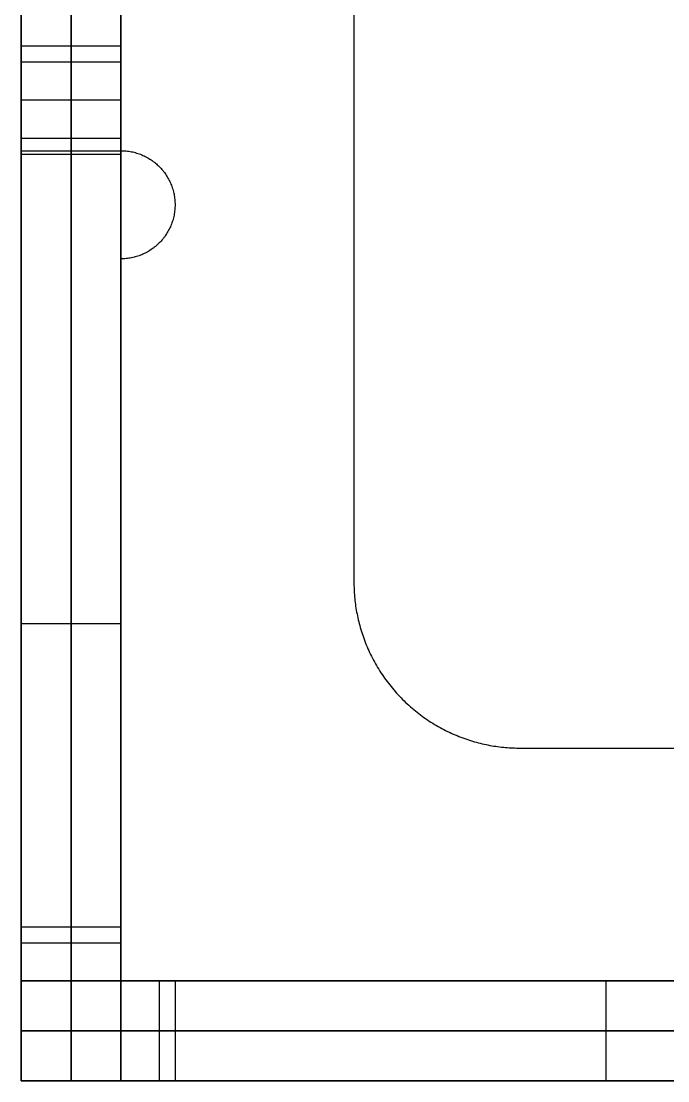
# Model space of a CAD drawing. Header units: millimetres. Extents: x -3003 to 2440, y -88 to 1748.
# Drawn here: x -3002.5 to -2963.7, y 630.9 to 694.6 of the extents above; entities that cross this region are included whole.
import ezdxf

# ---------------------------------------------------------------- set-up
doc = ezdxf.new("R2010")
doc.units = ezdxf.units.MM
doc.header["$MEASUREMENT"] = 0
doc.layers.add('ASSEMBLY', color=7, linetype='Continuous', true_color=0x000000)

msp = doc.modelspace()

# ---------------------------------------------------------------- linework, layer by layer
at = {"layer": 'ASSEMBLY'}
for p, q in [((-3002.55, 1014.865, 321), (-3002.55, 636.865, 321)), ((-2996.55, 1014.865, 321), (-2996.55, 636.865, 321)), ((-2552.55, 636.865, 321), (-3002.55, 636.865, 321)), ((-2552.55, 630.865, 321), (-3002.55, 630.865, 321))]:
    msp.add_line(p, q, dxfattribs=at)
for points in [[(-3002.55, 1020.865, 636), (-3002.55, 825.865, 636), (-3002.55, 630.865, 636)], [(-2999.55, 1020.865, 636), (-2999.55, 825.865, 636), (-2999.55, 630.865, 636)], [(-2996.55, 1020.865, 636), (-2996.55, 825.865, 636), (-2996.55, 630.865, 636)], [(-3002.55, 742.093, 6), (-3002.55, 714.951, 6), (-3002.55, 686.779, 6)], [(-3002.55, 742.093, 12), (-3002.55, 714.951, 12), (-3002.55, 686.779, 12)], [(-3002.55, 742.093, 9), (-3002.55, 714.951, 9), (-3002.55, 686.779, 9)], [(-3002.55, 693.079, 12), (-3002.55, 713.722, 12), (-3002.55, 735.793, 12)], [(-2999.55, 693.079, 12), (-2999.55, 713.722, 12), (-2999.55, 735.793, 12)], [(-2996.55, 693.079, 12), (-2996.55, 713.722, 12), (-2996.55, 735.793, 12)], [(-2982.55, 730.865), (-2982.55, 695.865), (-2982.55, 660.865)], [(-2982.55, 730.865, 6), (-2982.55, 695.865, 6), (-2982.55, 660.865, 6)], [(-2982.55, 730.865, 3), (-2982.55, 695.865, 3), (-2982.55, 660.865, 3)], [(-3002.55, 693.079, 12), (-2999.55, 693.079, 12), (-2996.55, 693.079, 12)], [(-3002.55, 692.127, 14.298), (-2999.55, 692.127, 14.298), (-2996.55, 692.127, 14.298)], [(-3002.55, 689.829, 15.25), (-2999.55, 689.829, 15.25), (-2996.55, 689.829, 15.25)], [(-3002.55, 687.531, 14.298), (-2999.55, 687.531, 14.298), (-2996.55, 687.531, 14.298)], [(-3002.55, 686.779, 6), (-3002.55, 686.779, 9), (-3002.55, 686.779, 12)], [(-3002.55, 686.779, 6), (-2999.55, 686.779, 6), (-2996.55, 686.779, 6)], [(-3002.55, 686.779, 12), (-2999.55, 686.779, 12), (-2996.55, 686.779, 12)], [(-3002.55, 686.779, 9), (-2999.55, 686.779, 9), (-2996.55, 686.779, 9)], [(-2999.55, 686.779, 6), (-2999.55, 686.779, 9), (-2999.55, 686.779, 12)], [(-2996.55, 686.779, 6), (-2996.55, 686.779, 9), (-2996.55, 686.779, 12)], [(-3002.55, 630.865, 6), (-3002.55, 658.008, 6), (-3002.55, 686.579, 6)], [(-3002.55, 686.579, 6), (-2999.55, 686.579, 6), (-2996.55, 686.579, 6)], [(-3002.55, 686.579, 6), (-3002.55, 686.579, 9), (-3002.55, 686.579, 12)], [(-3002.55, 686.579, 12), (-2999.55, 686.579, 12), (-2996.55, 686.579, 12)], [(-3002.55, 686.579, 9), (-2999.55, 686.579, 9), (-2996.55, 686.579, 9)], [(-2999.55, 630.865, 6), (-2999.55, 658.008, 6), (-2999.55, 686.579, 6)], [(-2999.55, 686.579, 6), (-2999.55, 686.579, 9), (-2999.55, 686.579, 12)], [(-2996.55, 630.865, 6), (-2996.55, 658.008, 6), (-2996.55, 686.579, 6)], [(-2996.55, 686.579, 6), (-2996.55, 686.579, 9), (-2996.55, 686.579, 12)], [(-2994.252, 685.827, 6), (-2994.252, 685.827, 9), (-2994.252, 685.827, 12)], [(-2993.3, 683.529, 6), (-2993.3, 683.529, 9), (-2993.3, 683.529, 12)], [(-2994.252, 681.231, 6), (-2994.252, 681.231, 9), (-2994.252, 681.231, 12)], [(-2996.55, 680.279, 6), (-2996.55, 680.279, 9), (-2996.55, 680.279, 12)], [(-2996.55, 680.279, 6), (-2996.55, 659.286, 6), (-2996.55, 636.865, 6)], [(-2996.55, 680.279, 12), (-2996.55, 659.286, 12), (-2996.55, 636.865, 12)], [(-2996.55, 680.279, 9), (-2996.55, 659.286, 9), (-2996.55, 636.865, 9)], [(-2982.55, 660.865), (-2982.55, 660.865, 3), (-2982.55, 660.865, 6)], [(-2996.55, 658.929, 6), (-2996.55, 658.929, 9), (-2996.55, 658.929, 12)], [(-3002.55, 658.365, 6), (-2999.55, 658.365, 6), (-2996.55, 658.365, 6)], [(-2979.621, 653.794), (-2979.621, 653.794, 3), (-2979.621, 653.794, 6)], [(-2972.55, 650.865), (-2972.55, 650.865, 3), (-2972.55, 650.865, 6)], [(-2972.55, 650.865), (-2927.55, 650.865), (-2882.55, 650.865)], [(-2972.55, 650.865, 6), (-2927.55, 650.865, 6), (-2882.55, 650.865, 6)], [(-2972.55, 650.865, 3), (-2927.55, 650.865, 3), (-2882.55, 650.865, 3)], [(-3002.55, 640.115, 575.477), (-2999.55, 640.115, 575.477), (-2996.55, 640.115, 575.477)], [(-3002.55, 640.115, 524.705), (-2999.55, 640.115, 524.705), (-2996.55, 640.115, 524.705)], [(-3002.55, 640.115, 460.932), (-2999.55, 640.115, 460.932), (-2996.55, 640.115, 460.932)], [(-3002.55, 640.115, 410.159), (-2999.55, 640.115, 410.159), (-2996.55, 640.115, 410.159)], [(-3002.55, 640.115, 346.386), (-2999.55, 640.115, 346.386), (-2996.55, 640.115, 346.386)], [(-3002.55, 640.115, 295.614), (-2999.55, 640.115, 295.614), (-2996.55, 640.115, 295.614)], [(-3002.55, 640.115, 231.841), (-2999.55, 640.115, 231.841), (-2996.55, 640.115, 231.841)], [(-3002.55, 640.115, 181.068), (-2999.55, 640.115, 181.068), (-2996.55, 640.115, 181.068)], [(-3002.55, 640.115, 117.295), (-2999.55, 640.115, 117.295), (-2996.55, 640.115, 117.295)], [(-3002.55, 640.115, 66.523), (-2999.55, 640.115, 66.523), (-2996.55, 640.115, 66.523)], [(-3002.55, 639.163, 348.684), (-2999.55, 639.163, 348.684), (-2996.55, 639.163, 348.684)], [(-3002.55, 639.163, 344.088), (-2999.55, 639.163, 344.088), (-2996.55, 639.163, 344.088)], [(-3002.55, 639.163, 68.821), (-2999.55, 639.163, 68.821), (-2996.55, 639.163, 68.821)], [(-3002.55, 639.163, 64.225), (-2999.55, 639.163, 64.225), (-2996.55, 639.163, 64.225)], [(-2996.55, 636.865, 578.527), (-2999.55, 636.865, 578.527), (-3002.55, 636.865, 578.527)], [(-3002.55, 636.865, 578.527), (-3002.55, 633.865, 578.527), (-3002.55, 630.865, 578.527)], [(-3002.55, 636.865, 578.527), (-3002.55, 636.865, 550.091), (-3002.55, 636.865, 521.655)], [(-3002.55, 636.865, 521.655), (-3002.55, 633.865, 521.655), (-3002.55, 630.865, 521.655)], [(-3002.55, 636.865, 521.655), (-2999.55, 636.865, 521.655), (-2996.55, 636.865, 521.655)], [(-2996.55, 636.865, 463.982), (-2999.55, 636.865, 463.982), (-3002.55, 636.865, 463.982)], [(-3002.55, 636.865, 463.982), (-3002.55, 633.865, 463.982), (-3002.55, 630.865, 463.982)], [(-3002.55, 636.865, 463.982), (-3002.55, 636.865, 435.545), (-3002.55, 636.865, 407.109)], [(-3002.55, 636.865, 407.109), (-3002.55, 633.865, 407.109), (-3002.55, 630.865, 407.109)], [(-3002.55, 636.865, 407.109), (-2999.55, 636.865, 407.109), (-2996.55, 636.865, 407.109)], [(-2996.55, 636.865, 349.436), (-2999.55, 636.865, 349.436), (-3002.55, 636.865, 349.436)], [(-3002.55, 636.865, 349.436), (-3002.55, 633.865, 349.436), (-3002.55, 630.865, 349.436)], [(-3002.55, 636.865, 349.436), (-3002.55, 636.865, 321), (-3002.55, 636.865, 292.564)], [(-3002.55, 636.865, 292.564), (-3002.55, 633.865, 292.564), (-3002.55, 630.865, 292.564)], [(-3002.55, 636.865, 292.564), (-2999.55, 636.865, 292.564), (-2996.55, 636.865, 292.564)], [(-2996.55, 636.865, 234.891), (-2999.55, 636.865, 234.891), (-3002.55, 636.865, 234.891)], [(-3002.55, 636.865, 234.891), (-3002.55, 633.865, 234.891), (-3002.55, 630.865, 234.891)], [(-3002.55, 636.865, 234.891), (-3002.55, 636.865, 206.455), (-3002.55, 636.865, 178.018)], [(-3002.55, 636.865, 178.018), (-3002.55, 633.865, 178.018), (-3002.55, 630.865, 178.018)], [(-3002.55, 636.865, 178.018), (-2999.55, 636.865, 178.018), (-2996.55, 636.865, 178.018)], [(-2996.55, 636.865, 120.345), (-2999.55, 636.865, 120.345), (-3002.55, 636.865, 120.345)], [(-3002.55, 636.865, 120.345), (-3002.55, 633.865, 120.345), (-3002.55, 630.865, 120.345)], [(-3002.55, 636.865, 120.345), (-3002.55, 636.865, 91.909), (-3002.55, 636.865, 63.473)], [(-3002.55, 636.865, 63.473), (-3002.55, 633.865, 63.473), (-3002.55, 630.865, 63.473)], [(-3002.55, 636.865, 63.473), (-2999.55, 636.865, 63.473), (-2996.55, 636.865, 63.473)], [(-3002.55, 636.865, 550.091), (-3002.55, 633.865, 550.091), (-3002.55, 630.865, 550.091)], [(-3002.55, 636.865, 435.545), (-3002.55, 633.865, 435.545), (-3002.55, 630.865, 435.545)], [(-3002.55, 636.865, 321), (-3002.55, 633.865, 321), (-3002.55, 630.865, 321)], [(-3002.55, 636.865, 206.455), (-3002.55, 633.865, 206.455), (-3002.55, 630.865, 206.455)], [(-3002.55, 636.865, 91.909), (-3002.55, 633.865, 91.909), (-3002.55, 630.865, 91.909)], [(-3002.55, 630.865, 578.727), (-3002.55, 633.865, 578.727), (-3002.55, 636.865, 578.727)], [(-3002.55, 636.865, 578.727), (-2999.55, 636.865, 578.727), (-2996.55, 636.865, 578.727)], [(-3002.55, 636.865, 572.227), (-2999.55, 636.865, 572.227), (-2996.55, 636.865, 572.227)], [(-3002.55, 636.865, 572.227), (-3002.55, 636.865, 550.091), (-3002.55, 636.865, 527.955)], [(-3002.55, 636.865, 527.955), (-2999.55, 636.865, 527.955), (-2996.55, 636.865, 527.955)], [(-3002.55, 636.865, 521.455), (-2999.55, 636.865, 521.455), (-2996.55, 636.865, 521.455)], [(-3002.55, 636.865, 521.455), (-3002.55, 633.865, 521.455), (-3002.55, 630.865, 521.455)], [(-3002.55, 630.865, 464.182), (-3002.55, 633.865, 464.182), (-3002.55, 636.865, 464.182)], [(-3002.55, 636.865, 464.182), (-2999.55, 636.865, 464.182), (-2996.55, 636.865, 464.182)], [(-3002.55, 636.865, 457.682), (-2999.55, 636.865, 457.682), (-2996.55, 636.865, 457.682)], [(-3002.55, 636.865, 457.682), (-3002.55, 636.865, 435.545), (-3002.55, 636.865, 413.409)], [(-3002.55, 636.865, 413.409), (-2999.55, 636.865, 413.409), (-2996.55, 636.865, 413.409)], [(-3002.55, 636.865, 406.909), (-2999.55, 636.865, 406.909), (-2996.55, 636.865, 406.909)], [(-3002.55, 636.865, 406.909), (-3002.55, 633.865, 406.909), (-3002.55, 630.865, 406.909)], [(-3002.55, 630.865, 349.636), (-3002.55, 633.865, 349.636), (-3002.55, 636.865, 349.636)], [(-3002.55, 636.865, 349.636), (-2999.55, 636.865, 349.636), (-2996.55, 636.865, 349.636)], [(-3002.55, 636.865, 343.136), (-2999.55, 636.865, 343.136), (-2996.55, 636.865, 343.136)], [(-3002.55, 636.865, 343.136), (-3002.55, 636.865, 321), (-3002.55, 636.865, 298.864)], [(-3002.55, 636.865, 298.864), (-2999.55, 636.865, 298.864), (-2996.55, 636.865, 298.864)], [(-3002.55, 636.865, 292.364), (-2999.55, 636.865, 292.364), (-2996.55, 636.865, 292.364)], [(-3002.55, 636.865, 292.364), (-3002.55, 633.865, 292.364), (-3002.55, 630.865, 292.364)], [(-3002.55, 630.865, 235.091), (-3002.55, 633.865, 235.091), (-3002.55, 636.865, 235.091)], [(-3002.55, 636.865, 235.091), (-2999.55, 636.865, 235.091), (-2996.55, 636.865, 235.091)], [(-3002.55, 636.865, 228.591), (-2999.55, 636.865, 228.591), (-2996.55, 636.865, 228.591)], [(-3002.55, 636.865, 228.591), (-3002.55, 636.865, 206.455), (-3002.55, 636.865, 184.318)], [(-3002.55, 636.865, 184.318), (-2999.55, 636.865, 184.318), (-2996.55, 636.865, 184.318)], [(-3002.55, 636.865, 177.818), (-2999.55, 636.865, 177.818), (-2996.55, 636.865, 177.818)], [(-3002.55, 636.865, 177.818), (-3002.55, 633.865, 177.818), (-3002.55, 630.865, 177.818)], [(-3002.55, 630.865, 120.545), (-3002.55, 633.865, 120.545), (-3002.55, 636.865, 120.545)], [(-3002.55, 636.865, 120.545), (-2999.55, 636.865, 120.545), (-2996.55, 636.865, 120.545)], [(-3002.55, 636.865, 114.045), (-2999.55, 636.865, 114.045), (-2996.55, 636.865, 114.045)], [(-3002.55, 636.865, 114.045), (-3002.55, 636.865, 91.909), (-3002.55, 636.865, 69.773)], [(-3002.55, 636.865, 69.773), (-2999.55, 636.865, 69.773), (-2996.55, 636.865, 69.773)], [(-3002.55, 636.865, 63.273), (-2999.55, 636.865, 63.273), (-2996.55, 636.865, 63.273)], [(-3002.55, 636.865, 63.273), (-3002.55, 633.865, 63.273), (-3002.55, 630.865, 63.273)], [(-3002.55, 636.865, 550.091), (-2999.55, 636.865, 550.091), (-2996.55, 636.865, 550.091)], [(-3002.55, 636.865, 435.545), (-2999.55, 636.865, 435.545), (-2996.55, 636.865, 435.545)], [(-3002.55, 636.865, 321), (-2999.55, 636.865, 321), (-2996.55, 636.865, 321)], [(-3002.55, 636.865, 206.455), (-2999.55, 636.865, 206.455), (-2996.55, 636.865, 206.455)], [(-3002.55, 636.865, 91.909), (-2999.55, 636.865, 91.909), (-2996.55, 636.865, 91.909)], [(-2999.55, 636.865, 578.527), (-2999.55, 633.865, 578.527), (-2999.55, 630.865, 578.527)], [(-2999.55, 636.865, 521.655), (-2999.55, 633.865, 521.655), (-2999.55, 630.865, 521.655)], [(-2999.55, 636.865, 463.982), (-2999.55, 633.865, 463.982), (-2999.55, 630.865, 463.982)], [(-2999.55, 636.865, 407.109), (-2999.55, 633.865, 407.109), (-2999.55, 630.865, 407.109)], [(-2999.55, 636.865, 349.436), (-2999.55, 633.865, 349.436), (-2999.55, 630.865, 349.436)], [(-2999.55, 636.865, 292.564), (-2999.55, 633.865, 292.564), (-2999.55, 630.865, 292.564)], [(-2999.55, 636.865, 234.891), (-2999.55, 633.865, 234.891), (-2999.55, 630.865, 234.891)], [(-2999.55, 636.865, 178.018), (-2999.55, 633.865, 178.018), (-2999.55, 630.865, 178.018)], [(-2999.55, 636.865, 120.345), (-2999.55, 633.865, 120.345), (-2999.55, 630.865, 120.345)], [(-2999.55, 636.865, 63.473), (-2999.55, 633.865, 63.473), (-2999.55, 630.865, 63.473)], [(-2999.55, 630.865, 578.727), (-2999.55, 633.865, 578.727), (-2999.55, 636.865, 578.727)], [(-2999.55, 636.865, 572.227), (-2999.55, 636.865, 550.091), (-2999.55, 636.865, 527.955)], [(-2999.55, 636.865, 521.455), (-2999.55, 633.865, 521.455), (-2999.55, 630.865, 521.455)], [(-2999.55, 630.865, 464.182), (-2999.55, 633.865, 464.182), (-2999.55, 636.865, 464.182)], [(-2999.55, 636.865, 457.682), (-2999.55, 636.865, 435.545), (-2999.55, 636.865, 413.409)], [(-2999.55, 636.865, 406.909), (-2999.55, 633.865, 406.909), (-2999.55, 630.865, 406.909)], [(-2999.55, 630.865, 349.636), (-2999.55, 633.865, 349.636), (-2999.55, 636.865, 349.636)], [(-2999.55, 636.865, 343.136), (-2999.55, 636.865, 321), (-2999.55, 636.865, 298.864)], [(-2999.55, 636.865, 292.364), (-2999.55, 633.865, 292.364), (-2999.55, 630.865, 292.364)], [(-2999.55, 630.865, 235.091), (-2999.55, 633.865, 235.091), (-2999.55, 636.865, 235.091)], [(-2999.55, 636.865, 228.591), (-2999.55, 636.865, 206.455), (-2999.55, 636.865, 184.318)], [(-2999.55, 636.865, 177.818), (-2999.55, 633.865, 177.818), (-2999.55, 630.865, 177.818)], [(-2999.55, 630.865, 120.545), (-2999.55, 633.865, 120.545), (-2999.55, 636.865, 120.545)], [(-2999.55, 636.865, 114.045), (-2999.55, 636.865, 91.909), (-2999.55, 636.865, 69.773)], [(-2999.55, 636.865, 63.273), (-2999.55, 633.865, 63.273), (-2999.55, 630.865, 63.273)], [(-2996.55, 636.865, 6), (-2996.55, 636.865, 9), (-2996.55, 636.865, 12)], [(-2996.55, 636.865, 6), (-2970.557, 636.865, 6), (-2944.564, 636.865, 6)], [(-2996.55, 636.865, 12), (-2970.557, 636.865, 12), (-2944.564, 636.865, 12)], [(-2996.55, 636.865, 9), (-2970.557, 636.865, 9), (-2944.564, 636.865, 9)], [(-2558.55, 636.865, 636), (-2777.55, 636.865, 636), (-2996.55, 636.865, 636)], [(-2996.55, 636.865, 636), (-2996.55, 633.865, 636), (-2996.55, 630.865, 636)], [(-2996.55, 636.865, 636), (-2996.55, 636.865, 610.514), (-2996.55, 636.865, 585.027)], [(-2996.55, 636.865, 585.027), (-2996.55, 633.865, 585.027), (-2996.55, 630.865, 585.027)], [(-2996.55, 636.865, 578.527), (-2996.55, 633.865, 578.527), (-2996.55, 630.865, 578.527)], [(-2996.55, 636.865, 521.655), (-2996.55, 633.865, 521.655), (-2996.55, 630.865, 521.655)], [(-2996.55, 636.865, 515.155), (-2996.55, 633.865, 515.155), (-2996.55, 630.865, 515.155)], [(-2996.55, 636.865, 515.155), (-2996.55, 636.865, 492.818), (-2996.55, 636.865, 470.482)], [(-2996.55, 636.865, 470.482), (-2996.55, 633.865, 470.482), (-2996.55, 630.865, 470.482)], [(-2996.55, 636.865, 463.982), (-2996.55, 633.865, 463.982), (-2996.55, 630.865, 463.982)], [(-2996.55, 636.865, 407.109), (-2996.55, 633.865, 407.109), (-2996.55, 630.865, 407.109)], [(-2996.55, 636.865, 400.609), (-2996.55, 633.865, 400.609), (-2996.55, 630.865, 400.609)], [(-2996.55, 636.865, 400.609), (-2996.55, 636.865, 378.273), (-2996.55, 636.865, 355.936)], [(-2996.55, 636.865, 355.936), (-2996.55, 633.865, 355.936), (-2996.55, 630.865, 355.936)], [(-2996.55, 636.865, 349.436), (-2996.55, 633.865, 349.436), (-2996.55, 630.865, 349.436)], [(-2996.55, 636.865, 292.564), (-2996.55, 633.865, 292.564), (-2996.55, 630.865, 292.564)], [(-2996.55, 636.865, 286.064), (-2996.55, 633.865, 286.064), (-2996.55, 630.865, 286.064)], [(-2996.55, 636.865, 286.064), (-2996.55, 636.865, 263.727), (-2996.55, 636.865, 241.391)], [(-2996.55, 636.865, 241.391), (-2996.55, 633.865, 241.391), (-2996.55, 630.865, 241.391)], [(-2996.55, 636.865, 234.891), (-2996.55, 633.865, 234.891), (-2996.55, 630.865, 234.891)], [(-2996.55, 636.865, 178.018), (-2996.55, 633.865, 178.018), (-2996.55, 630.865, 178.018)], [(-2996.55, 636.865, 171.518), (-2996.55, 633.865, 171.518), (-2996.55, 630.865, 171.518)], [(-2996.55, 636.865, 171.518), (-2996.55, 636.865, 149.182), (-2996.55, 636.865, 126.845)], [(-2996.55, 636.865, 126.845), (-2996.55, 633.865, 126.845), (-2996.55, 630.865, 126.845)], [(-2996.55, 636.865, 120.345), (-2996.55, 633.865, 120.345), (-2996.55, 630.865, 120.345)], [(-2996.55, 636.865, 63.473), (-2996.55, 633.865, 63.473), (-2996.55, 630.865, 63.473)], [(-2996.55, 636.865, 56.973), (-2996.55, 633.865, 56.973), (-2996.55, 630.865, 56.973)], [(-2996.55, 636.865, 56.973), (-2996.55, 636.865, 31.486), (-2996.55, 636.865, 6)], [(-2996.55, 636.865, 6), (-2996.55, 633.865, 6), (-2996.55, 630.865, 6)], [(-2996.55, 636.865, 6), (-2967.407, 636.865, 6), (-2938.264, 636.865, 6)], [(-2996.55, 636.865, 610.514), (-2996.55, 633.865, 610.514), (-2996.55, 630.865, 610.514)], [(-2996.55, 636.865, 492.818), (-2996.55, 633.865, 492.818), (-2996.55, 630.865, 492.818)], [(-2996.55, 636.865, 378.273), (-2996.55, 633.865, 378.273), (-2996.55, 630.865, 378.273)], [(-2996.55, 636.865, 263.727), (-2996.55, 633.865, 263.727), (-2996.55, 630.865, 263.727)], [(-2996.55, 636.865, 149.182), (-2996.55, 633.865, 149.182), (-2996.55, 630.865, 149.182)], [(-2996.55, 636.865, 31.486), (-2996.55, 633.865, 31.486), (-2996.55, 630.865, 31.486)], [(-2996.55, 630.865, 578.727), (-2996.55, 633.865, 578.727), (-2996.55, 636.865, 578.727)], [(-2996.55, 636.865, 572.227), (-2996.55, 636.865, 550.091), (-2996.55, 636.865, 527.955)], [(-2996.55, 636.865, 521.455), (-2996.55, 633.865, 521.455), (-2996.55, 630.865, 521.455)], [(-2996.55, 630.865, 464.182), (-2996.55, 633.865, 464.182), (-2996.55, 636.865, 464.182)], [(-2996.55, 636.865, 457.682), (-2996.55, 636.865, 435.545), (-2996.55, 636.865, 413.409)], [(-2996.55, 636.865, 406.909), (-2996.55, 633.865, 406.909), (-2996.55, 630.865, 406.909)], [(-2996.55, 630.865, 349.636), (-2996.55, 633.865, 349.636), (-2996.55, 636.865, 349.636)], [(-2996.55, 636.865, 343.136), (-2996.55, 636.865, 321), (-2996.55, 636.865, 298.864)], [(-2996.55, 636.865, 292.364), (-2996.55, 633.865, 292.364), (-2996.55, 630.865, 292.364)], [(-2996.55, 630.865, 235.091), (-2996.55, 633.865, 235.091), (-2996.55, 636.865, 235.091)], [(-2996.55, 636.865, 228.591), (-2996.55, 636.865, 206.455), (-2996.55, 636.865, 184.318)], [(-2996.55, 636.865, 177.818), (-2996.55, 633.865, 177.818), (-2996.55, 630.865, 177.818)], [(-2996.55, 630.865, 120.545), (-2996.55, 633.865, 120.545), (-2996.55, 636.865, 120.545)], [(-2996.55, 636.865, 114.045), (-2996.55, 636.865, 91.909), (-2996.55, 636.865, 69.773)], [(-2996.55, 636.865, 63.273), (-2996.55, 633.865, 63.273), (-2996.55, 630.865, 63.273)], [(-2994.252, 636.865, 406.157), (-2994.252, 633.865, 406.157), (-2994.252, 630.865, 406.157)], [(-2994.252, 636.865, 401.561), (-2994.252, 633.865, 401.561), (-2994.252, 630.865, 401.561)], [(-2993.3, 636.865, 581.777), (-2993.3, 633.865, 581.777), (-2993.3, 630.865, 581.777)], [(-2993.3, 636.865, 518.405), (-2993.3, 633.865, 518.405), (-2993.3, 630.865, 518.405)], [(-2993.3, 636.865, 467.232), (-2993.3, 633.865, 467.232), (-2993.3, 630.865, 467.232)], [(-2993.3, 636.865, 403.859), (-2993.3, 633.865, 403.859), (-2993.3, 630.865, 403.859)], [(-2993.3, 636.865, 352.686), (-2993.3, 633.865, 352.686), (-2993.3, 630.865, 352.686)], [(-2993.3, 636.865, 289.314), (-2993.3, 633.865, 289.314), (-2993.3, 630.865, 289.314)], [(-2993.3, 636.865, 238.141), (-2993.3, 633.865, 238.141), (-2993.3, 630.865, 238.141)], [(-2993.3, 636.865, 174.768), (-2993.3, 633.865, 174.768), (-2993.3, 630.865, 174.768)], [(-2993.3, 636.865, 123.595), (-2993.3, 633.865, 123.595), (-2993.3, 630.865, 123.595)], [(-2993.3, 636.865, 60.223), (-2993.3, 633.865, 60.223), (-2993.3, 630.865, 60.223)], [(-2970.557, 636.865, 6), (-2970.557, 636.865, 9), (-2970.557, 636.865, 12)], [(-2967.407, 636.865, 6), (-2967.407, 633.865, 6), (-2967.407, 630.865, 6)], [(-2996.55, 633.865, 578.527), (-2999.55, 633.865, 578.527), (-3002.55, 633.865, 578.527)], [(-3002.55, 633.865, 578.527), (-3002.55, 633.865, 550.091), (-3002.55, 633.865, 521.655)], [(-3002.55, 633.865, 521.655), (-2999.55, 633.865, 521.655), (-2996.55, 633.865, 521.655)], [(-2996.55, 633.865, 463.982), (-2999.55, 633.865, 463.982), (-3002.55, 633.865, 463.982)], [(-3002.55, 633.865, 463.982), (-3002.55, 633.865, 435.545), (-3002.55, 633.865, 407.109)], [(-3002.55, 633.865, 407.109), (-2999.55, 633.865, 407.109), (-2996.55, 633.865, 407.109)], [(-2996.55, 633.865, 349.436), (-2999.55, 633.865, 349.436), (-3002.55, 633.865, 349.436)], [(-3002.55, 633.865, 349.436), (-3002.55, 633.865, 321), (-3002.55, 633.865, 292.564)], [(-3002.55, 633.865, 292.564), (-2999.55, 633.865, 292.564), (-2996.55, 633.865, 292.564)], [(-2996.55, 633.865, 234.891), (-2999.55, 633.865, 234.891), (-3002.55, 633.865, 234.891)], [(-3002.55, 633.865, 234.891), (-3002.55, 633.865, 206.455), (-3002.55, 633.865, 178.018)], [(-3002.55, 633.865, 178.018), (-2999.55, 633.865, 178.018), (-2996.55, 633.865, 178.018)], [(-2996.55, 633.865, 120.345), (-2999.55, 633.865, 120.345), (-3002.55, 633.865, 120.345)], [(-3002.55, 633.865, 120.345), (-3002.55, 633.865, 91.909), (-3002.55, 633.865, 63.473)], [(-3002.55, 633.865, 63.473), (-2999.55, 633.865, 63.473), (-2996.55, 633.865, 63.473)], [(-3002.55, 633.865, 578.727), (-2999.55, 633.865, 578.727), (-2996.55, 633.865, 578.727)], [(-3002.55, 633.865, 521.455), (-2999.55, 633.865, 521.455), (-2996.55, 633.865, 521.455)], [(-3002.55, 633.865, 464.182), (-2999.55, 633.865, 464.182), (-2996.55, 633.865, 464.182)], [(-3002.55, 633.865, 406.909), (-2999.55, 633.865, 406.909), (-2996.55, 633.865, 406.909)], [(-3002.55, 633.865, 349.636), (-2999.55, 633.865, 349.636), (-2996.55, 633.865, 349.636)], [(-3002.55, 633.865, 292.364), (-2999.55, 633.865, 292.364), (-2996.55, 633.865, 292.364)], [(-3002.55, 633.865, 235.091), (-2999.55, 633.865, 235.091), (-2996.55, 633.865, 235.091)], [(-3002.55, 633.865, 177.818), (-2999.55, 633.865, 177.818), (-2996.55, 633.865, 177.818)], [(-3002.55, 633.865, 120.545), (-2999.55, 633.865, 120.545), (-2996.55, 633.865, 120.545)], [(-3002.55, 633.865, 63.273), (-2999.55, 633.865, 63.273), (-2996.55, 633.865, 63.273)], [(-2558.55, 633.865, 636), (-2777.55, 633.865, 636), (-2996.55, 633.865, 636)], [(-2996.55, 633.865, 636), (-2996.55, 633.865, 610.514), (-2996.55, 633.865, 585.027)], [(-2996.55, 633.865, 515.155), (-2996.55, 633.865, 492.818), (-2996.55, 633.865, 470.482)], [(-2996.55, 633.865, 400.609), (-2996.55, 633.865, 378.273), (-2996.55, 633.865, 355.936)], [(-2996.55, 633.865, 286.064), (-2996.55, 633.865, 263.727), (-2996.55, 633.865, 241.391)], [(-2996.55, 633.865, 171.518), (-2996.55, 633.865, 149.182), (-2996.55, 633.865, 126.845)], [(-2996.55, 633.865, 56.973), (-2996.55, 633.865, 31.486), (-2996.55, 633.865, 6)], [(-2996.55, 633.865, 6), (-2967.407, 633.865, 6), (-2938.264, 633.865, 6)], [(-2996.55, 630.865, 578.527), (-2999.55, 630.865, 578.527), (-3002.55, 630.865, 578.527)], [(-3002.55, 630.865, 578.527), (-3002.55, 630.865, 550.091), (-3002.55, 630.865, 521.655)], [(-3002.55, 630.865, 521.655), (-2999.55, 630.865, 521.655), (-2996.55, 630.865, 521.655)], [(-2996.55, 630.865, 463.982), (-2999.55, 630.865, 463.982), (-3002.55, 630.865, 463.982)], [(-3002.55, 630.865, 463.982), (-3002.55, 630.865, 435.545), (-3002.55, 630.865, 407.109)], [(-3002.55, 630.865, 407.109), (-2999.55, 630.865, 407.109), (-2996.55, 630.865, 407.109)], [(-2996.55, 630.865, 349.436), (-2999.55, 630.865, 349.436), (-3002.55, 630.865, 349.436)], [(-3002.55, 630.865, 349.436), (-3002.55, 630.865, 321), (-3002.55, 630.865, 292.564)], [(-3002.55, 630.865, 292.564), (-2999.55, 630.865, 292.564), (-2996.55, 630.865, 292.564)], [(-2996.55, 630.865, 234.891), (-2999.55, 630.865, 234.891), (-3002.55, 630.865, 234.891)], [(-3002.55, 630.865, 234.891), (-3002.55, 630.865, 206.455), (-3002.55, 630.865, 178.018)], [(-3002.55, 630.865, 178.018), (-2999.55, 630.865, 178.018), (-2996.55, 630.865, 178.018)], [(-2996.55, 630.865, 120.345), (-2999.55, 630.865, 120.345), (-3002.55, 630.865, 120.345)], [(-3002.55, 630.865, 120.345), (-3002.55, 630.865, 91.909), (-3002.55, 630.865, 63.473)], [(-3002.55, 630.865, 63.473), (-2999.55, 630.865, 63.473), (-2996.55, 630.865, 63.473)], [(-3002.55, 630.865, 636), (-2999.55, 630.865, 636), (-2996.55, 630.865, 636)], [(-3002.55, 630.865, 636), (-3002.55, 630.865, 607.364), (-3002.55, 630.865, 578.727)], [(-3002.55, 630.865, 578.727), (-2999.55, 630.865, 578.727), (-2996.55, 630.865, 578.727)], [(-3002.55, 630.865, 521.455), (-2999.55, 630.865, 521.455), (-2996.55, 630.865, 521.455)], [(-3002.55, 630.865, 521.455), (-3002.55, 630.865, 492.818), (-3002.55, 630.865, 464.182)], [(-3002.55, 630.865, 464.182), (-2999.55, 630.865, 464.182), (-2996.55, 630.865, 464.182)], [(-3002.55, 630.865, 406.909), (-2999.55, 630.865, 406.909), (-2996.55, 630.865, 406.909)], [(-3002.55, 630.865, 406.909), (-3002.55, 630.865, 378.273), (-3002.55, 630.865, 349.636)], [(-3002.55, 630.865, 349.636), (-2999.55, 630.865, 349.636), (-2996.55, 630.865, 349.636)], [(-3002.55, 630.865, 292.364), (-2999.55, 630.865, 292.364), (-2996.55, 630.865, 292.364)], [(-3002.55, 630.865, 292.364), (-3002.55, 630.865, 263.727), (-3002.55, 630.865, 235.091)], [(-3002.55, 630.865, 235.091), (-2999.55, 630.865, 235.091), (-2996.55, 630.865, 235.091)], [(-3002.55, 630.865, 177.818), (-2999.55, 630.865, 177.818), (-2996.55, 630.865, 177.818)], [(-3002.55, 630.865, 177.818), (-3002.55, 630.865, 149.182), (-3002.55, 630.865, 120.545)], [(-3002.55, 630.865, 120.545), (-2999.55, 630.865, 120.545), (-2996.55, 630.865, 120.545)], [(-3002.55, 630.865, 63.273), (-2999.55, 630.865, 63.273), (-2996.55, 630.865, 63.273)], [(-3002.55, 630.865, 63.273), (-3002.55, 630.865, 34.636), (-3002.55, 630.865, 6)], [(-3002.55, 630.865, 6), (-2999.55, 630.865, 6), (-2996.55, 630.865, 6)], [(-3002.55, 630.865, 607.364), (-2999.55, 630.865, 607.364), (-2996.55, 630.865, 607.364)], [(-3002.55, 630.865, 492.818), (-2999.55, 630.865, 492.818), (-2996.55, 630.865, 492.818)], [(-3002.55, 630.865, 378.273), (-2999.55, 630.865, 378.273), (-2996.55, 630.865, 378.273)], [(-3002.55, 630.865, 263.727), (-2999.55, 630.865, 263.727), (-2996.55, 630.865, 263.727)], [(-3002.55, 630.865, 149.182), (-2999.55, 630.865, 149.182), (-2996.55, 630.865, 149.182)], [(-3002.55, 630.865, 34.636), (-2999.55, 630.865, 34.636), (-2996.55, 630.865, 34.636)], [(-2999.55, 630.865, 636), (-2999.55, 630.865, 607.364), (-2999.55, 630.865, 578.727)], [(-2999.55, 630.865, 521.455), (-2999.55, 630.865, 492.818), (-2999.55, 630.865, 464.182)], [(-2999.55, 630.865, 406.909), (-2999.55, 630.865, 378.273), (-2999.55, 630.865, 349.636)], [(-2999.55, 630.865, 292.364), (-2999.55, 630.865, 263.727), (-2999.55, 630.865, 235.091)], [(-2999.55, 630.865, 177.818), (-2999.55, 630.865, 149.182), (-2999.55, 630.865, 120.545)], [(-2999.55, 630.865, 63.273), (-2999.55, 630.865, 34.636), (-2999.55, 630.865, 6)], [(-2558.55, 630.865, 636), (-2777.55, 630.865, 636), (-2996.55, 630.865, 636)], [(-2996.55, 630.865, 636), (-2996.55, 630.865, 610.514), (-2996.55, 630.865, 585.027)], [(-2996.55, 630.865, 515.155), (-2996.55, 630.865, 492.818), (-2996.55, 630.865, 470.482)], [(-2996.55, 630.865, 400.609), (-2996.55, 630.865, 378.273), (-2996.55, 630.865, 355.936)], [(-2996.55, 630.865, 286.064), (-2996.55, 630.865, 263.727), (-2996.55, 630.865, 241.391)], [(-2996.55, 630.865, 171.518), (-2996.55, 630.865, 149.182), (-2996.55, 630.865, 126.845)], [(-2996.55, 630.865, 56.973), (-2996.55, 630.865, 31.486), (-2996.55, 630.865, 6)], [(-2996.55, 630.865, 6), (-2967.407, 630.865, 6), (-2938.264, 630.865, 6)], [(-2996.55, 630.865, 636), (-2996.55, 630.865, 607.364), (-2996.55, 630.865, 578.727)], [(-2996.55, 630.865, 521.455), (-2996.55, 630.865, 492.818), (-2996.55, 630.865, 464.182)], [(-2996.55, 630.865, 406.909), (-2996.55, 630.865, 378.273), (-2996.55, 630.865, 349.636)], [(-2996.55, 630.865, 292.364), (-2996.55, 630.865, 263.727), (-2996.55, 630.865, 235.091)], [(-2996.55, 630.865, 177.818), (-2996.55, 630.865, 149.182), (-2996.55, 630.865, 120.545)], [(-2996.55, 630.865, 63.273), (-2996.55, 630.865, 34.636), (-2996.55, 630.865, 6)]]:
    msp.add_open_spline(points, degree=2, dxfattribs=at)
for points, weights, knots in [([(-3002.55, 686.579, 12), (-3002.55, 686.579, 13.346), (-3002.55, 687.531, 14.298), (-3002.55, 688.483, 15.25), (-3002.55, 689.829, 15.25), (-3002.55, 691.175, 15.25), (-3002.55, 692.127, 14.298), (-3002.55, 693.079, 13.346), (-3002.55, 693.079, 12)], [1, 0.923879509111, 1, 0.923879509111, 1, 0.923879509111, 1, 0.923879509111, 1], [-278.83546, -278.83546, -278.83546, -276.282916, -276.282916, -273.730372, -273.730372, -271.177827, -271.177827, -268.625283, -268.625283, -268.625283]), ([(-2999.55, 686.579, 12), (-2999.55, 686.579, 13.346), (-2999.55, 687.531, 14.298), (-2999.55, 688.483, 15.25), (-2999.55, 689.829, 15.25), (-2999.55, 691.175, 15.25), (-2999.55, 692.127, 14.298), (-2999.55, 693.079, 13.346), (-2999.55, 693.079, 12)], [1, 0.923879509111, 1, 0.923879509111, 1, 0.923879509111, 1, 0.923879509111, 1], [-278.83546, -278.83546, -278.83546, -276.282916, -276.282916, -273.730372, -273.730372, -271.177827, -271.177827, -268.625283, -268.625283, -268.625283]), ([(-2996.55, 686.579, 12), (-2996.55, 686.579, 13.346), (-2996.55, 687.531, 14.298), (-2996.55, 688.483, 15.25), (-2996.55, 689.829, 15.25), (-2996.55, 691.175, 15.25), (-2996.55, 692.127, 14.298), (-2996.55, 693.079, 13.346), (-2996.55, 693.079, 12)], [1, 0.923879509111, 1, 0.923879509111, 1, 0.923879509111, 1, 0.923879509111, 1], [-278.83546, -278.83546, -278.83546, -276.282916, -276.282916, -273.730372, -273.730372, -271.177827, -271.177827, -268.625283, -268.625283, -268.625283]), ([(-2996.55, 686.779, 6), (-2995.204, 686.779, 6), (-2994.252, 685.827, 6), (-2993.3, 684.875, 6), (-2993.3, 683.529, 6), (-2993.3, 682.183, 6), (-2994.252, 681.231, 6), (-2995.204, 680.279, 6), (-2996.55, 680.279, 6)], [1, 0.923879514895, 1, 0.923879514895, 1, 0.923879514895, 1, 0.923879514895, 1], [-116.220089, -116.220089, -116.220089, -113.667545, -113.667545, -111.115, -111.115, -108.562456, -108.562456, -106.009912, -106.009912, -106.009912]), ([(-2996.55, 686.779, 12), (-2995.204, 686.779, 12), (-2994.252, 685.827, 12), (-2993.3, 684.875, 12), (-2993.3, 683.529, 12), (-2993.3, 682.183, 12), (-2994.252, 681.231, 12), (-2995.204, 680.279, 12), (-2996.55, 680.279, 12)], [1, 0.923879514895, 1, 0.923879514895, 1, 0.923879514895, 1, 0.923879514895, 1], [-116.220089, -116.220089, -116.220089, -113.667545, -113.667545, -111.115, -111.115, -108.562456, -108.562456, -106.009912, -106.009912, -106.009912]), ([(-2996.55, 686.779, 9), (-2995.204, 686.779, 9), (-2994.252, 685.827, 9), (-2993.3, 684.875, 9), (-2993.3, 683.529, 9), (-2993.3, 682.183, 9), (-2994.252, 681.231, 9), (-2995.204, 680.279, 9), (-2996.55, 680.279, 9)], [1, 0.923879514895, 1, 0.923879514895, 1, 0.923879514895, 1, 0.923879514895, 1], [-116.220089, -116.220089, -116.220089, -113.667545, -113.667545, -111.115, -111.115, -108.562456, -108.562456, -106.009912, -106.009912, -106.009912]), ([(-3002.55, 636.865, 578.727), (-3002.55, 640.115, 578.727), (-3002.55, 640.115, 575.477), (-3002.55, 640.115, 572.227), (-3002.55, 636.865, 572.227)], [1, 0.707106781187, 1, 0.707106781187, 1], [-400.802304, -400.802304, -400.802304, -395.697216, -395.697216, -390.592128, -390.592128, -390.592128]), ([(-3002.55, 636.865, 527.955), (-3002.55, 640.115, 527.955), (-3002.55, 640.115, 524.705), (-3002.55, 640.115, 521.455), (-3002.55, 636.865, 521.455)], [1, 0.707106781187, 1, 0.707106781187, 1], [-389.819112, -389.819112, -389.819112, -384.714024, -384.714024, -379.608936, -379.608936, -379.608936]), ([(-3002.55, 636.865, 464.182), (-3002.55, 640.115, 464.182), (-3002.55, 640.115, 460.932), (-3002.55, 640.115, 457.682), (-3002.55, 636.865, 457.682)], [1, 0.707106781187, 1, 0.707106781187, 1], [-376.608936, -376.608936, -376.608936, -371.503848, -371.503848, -366.39876, -366.39876, -366.39876]), ([(-3002.55, 636.865, 413.409), (-3002.55, 640.115, 413.409), (-3002.55, 640.115, 410.159), (-3002.55, 640.115, 406.909), (-3002.55, 636.865, 406.909)], [1, 0.707106781187, 1, 0.707106781187, 1], [-365.625744, -365.625744, -365.625744, -360.520656, -360.520656, -355.415568, -355.415568, -355.415568]), ([(-3002.55, 636.865, 349.636), (-3002.55, 638.211, 349.636), (-3002.55, 639.163, 348.684), (-3002.55, 640.115, 347.733), (-3002.55, 640.115, 346.386), (-3002.55, 640.115, 345.04), (-3002.55, 639.163, 344.088), (-3002.55, 638.211, 343.136), (-3002.55, 636.865, 343.136)], [1, 0.923879511594, 1, 0.923879511594, 1, 0.923879511594, 1, 0.923879511594, 1], [-352.415568, -352.415568, -352.415568, -349.863023, -349.863023, -347.310479, -347.310479, -344.757935, -344.757935, -342.20539, -342.20539, -342.20539]), ([(-3002.55, 636.865, 298.864), (-3002.55, 640.115, 298.864), (-3002.55, 640.115, 295.614), (-3002.55, 640.115, 292.364), (-3002.55, 636.865, 292.364)], [1, 0.707106781187, 1, 0.707106781187, 1], [-341.432374, -341.432374, -341.432374, -336.327286, -336.327286, -331.222198, -331.222198, -331.222198]), ([(-3002.55, 636.865, 235.091), (-3002.55, 640.115, 235.091), (-3002.55, 640.115, 231.841), (-3002.55, 640.115, 228.591), (-3002.55, 636.865, 228.591)], [1, 0.707106781187, 1, 0.707106781187, 1], [-328.222198, -328.222198, -328.222198, -323.11711, -323.11711, -318.012022, -318.012022, -318.012022]), ([(-3002.55, 636.865, 184.318), (-3002.55, 640.115, 184.318), (-3002.55, 640.115, 181.068), (-3002.55, 640.115, 177.818), (-3002.55, 636.865, 177.818)], [1, 0.707106781187, 1, 0.707106781187, 1], [-317.239006, -317.239006, -317.239006, -312.133918, -312.133918, -307.02883, -307.02883, -307.02883]), ([(-3002.55, 636.865, 120.545), (-3002.55, 640.115, 120.545), (-3002.55, 640.115, 117.295), (-3002.55, 640.115, 114.045), (-3002.55, 636.865, 114.045)], [1, 0.707106781187, 1, 0.707106781187, 1], [-304.02883, -304.02883, -304.02883, -298.923742, -298.923742, -293.818654, -293.818654, -293.818654]), ([(-3002.55, 636.865, 69.773), (-3002.55, 638.211, 69.773), (-3002.55, 639.163, 68.821), (-3002.55, 640.115, 67.869), (-3002.55, 640.115, 66.523), (-3002.55, 640.115, 65.177), (-3002.55, 639.163, 64.225), (-3002.55, 638.211, 63.273), (-3002.55, 636.865, 63.273)], [1, 0.923879510346, 1, 0.923879510346, 1, 0.923879510346, 1, 0.923879510346, 1], [-293.045638, -293.045638, -293.045638, -290.493094, -290.493094, -287.940549, -287.940549, -285.388005, -285.388005, -282.83546, -282.83546, -282.83546]), ([(-2999.55, 636.865, 578.727), (-2999.55, 640.115, 578.727), (-2999.55, 640.115, 575.477), (-2999.55, 640.115, 572.227), (-2999.55, 636.865, 572.227)], [1, 0.707106781187, 1, 0.707106781187, 1], [-400.802304, -400.802304, -400.802304, -395.697216, -395.697216, -390.592128, -390.592128, -390.592128]), ([(-2999.55, 636.865, 527.955), (-2999.55, 640.115, 527.955), (-2999.55, 640.115, 524.705), (-2999.55, 640.115, 521.455), (-2999.55, 636.865, 521.455)], [1, 0.707106781187, 1, 0.707106781187, 1], [-389.819112, -389.819112, -389.819112, -384.714024, -384.714024, -379.608936, -379.608936, -379.608936]), ([(-2999.55, 636.865, 464.182), (-2999.55, 640.115, 464.182), (-2999.55, 640.115, 460.932), (-2999.55, 640.115, 457.682), (-2999.55, 636.865, 457.682)], [1, 0.707106781187, 1, 0.707106781187, 1], [-376.608936, -376.608936, -376.608936, -371.503848, -371.503848, -366.39876, -366.39876, -366.39876]), ([(-2999.55, 636.865, 413.409), (-2999.55, 640.115, 413.409), (-2999.55, 640.115, 410.159), (-2999.55, 640.115, 406.909), (-2999.55, 636.865, 406.909)], [1, 0.707106781187, 1, 0.707106781187, 1], [-365.625744, -365.625744, -365.625744, -360.520656, -360.520656, -355.415568, -355.415568, -355.415568]), ([(-2999.55, 636.865, 349.636), (-2999.55, 638.211, 349.636), (-2999.55, 639.163, 348.684), (-2999.55, 640.115, 347.733), (-2999.55, 640.115, 346.386), (-2999.55, 640.115, 345.04), (-2999.55, 639.163, 344.088), (-2999.55, 638.211, 343.136), (-2999.55, 636.865, 343.136)], [1, 0.923879511594, 1, 0.923879511594, 1, 0.923879511594, 1, 0.923879511594, 1], [-352.415568, -352.415568, -352.415568, -349.863023, -349.863023, -347.310479, -347.310479, -344.757935, -344.757935, -342.20539, -342.20539, -342.20539]), ([(-2999.55, 636.865, 298.864), (-2999.55, 640.115, 298.864), (-2999.55, 640.115, 295.614), (-2999.55, 640.115, 292.364), (-2999.55, 636.865, 292.364)], [1, 0.707106781187, 1, 0.707106781187, 1], [-341.432374, -341.432374, -341.432374, -336.327286, -336.327286, -331.222198, -331.222198, -331.222198]), ([(-2999.55, 636.865, 235.091), (-2999.55, 640.115, 235.091), (-2999.55, 640.115, 231.841), (-2999.55, 640.115, 228.591), (-2999.55, 636.865, 228.591)], [1, 0.707106781187, 1, 0.707106781187, 1], [-328.222198, -328.222198, -328.222198, -323.11711, -323.11711, -318.012022, -318.012022, -318.012022]), ([(-2999.55, 636.865, 184.318), (-2999.55, 640.115, 184.318), (-2999.55, 640.115, 181.068), (-2999.55, 640.115, 177.818), (-2999.55, 636.865, 177.818)], [1, 0.707106781187, 1, 0.707106781187, 1], [-317.239006, -317.239006, -317.239006, -312.133918, -312.133918, -307.02883, -307.02883, -307.02883]), ([(-2999.55, 636.865, 120.545), (-2999.55, 640.115, 120.545), (-2999.55, 640.115, 117.295), (-2999.55, 640.115, 114.045), (-2999.55, 636.865, 114.045)], [1, 0.707106781187, 1, 0.707106781187, 1], [-304.02883, -304.02883, -304.02883, -298.923742, -298.923742, -293.818654, -293.818654, -293.818654]), ([(-2999.55, 636.865, 69.773), (-2999.55, 638.211, 69.773), (-2999.55, 639.163, 68.821), (-2999.55, 640.115, 67.869), (-2999.55, 640.115, 66.523), (-2999.55, 640.115, 65.177), (-2999.55, 639.163, 64.225), (-2999.55, 638.211, 63.273), (-2999.55, 636.865, 63.273)], [1, 0.923879510346, 1, 0.923879510346, 1, 0.923879510346, 1, 0.923879510346, 1], [-293.045638, -293.045638, -293.045638, -290.493094, -290.493094, -287.940549, -287.940549, -285.388005, -285.388005, -282.83546, -282.83546, -282.83546]), ([(-2996.55, 636.865, 578.727), (-2996.55, 640.115, 578.727), (-2996.55, 640.115, 575.477), (-2996.55, 640.115, 572.227), (-2996.55, 636.865, 572.227)], [1, 0.707106781187, 1, 0.707106781187, 1], [-400.802304, -400.802304, -400.802304, -395.697216, -395.697216, -390.592128, -390.592128, -390.592128]), ([(-2996.55, 636.865, 527.955), (-2996.55, 640.115, 527.955), (-2996.55, 640.115, 524.705), (-2996.55, 640.115, 521.455), (-2996.55, 636.865, 521.455)], [1, 0.707106781187, 1, 0.707106781187, 1], [-389.819112, -389.819112, -389.819112, -384.714024, -384.714024, -379.608936, -379.608936, -379.608936]), ([(-2996.55, 636.865, 464.182), (-2996.55, 640.115, 464.182), (-2996.55, 640.115, 460.932), (-2996.55, 640.115, 457.682), (-2996.55, 636.865, 457.682)], [1, 0.707106781187, 1, 0.707106781187, 1], [-376.608936, -376.608936, -376.608936, -371.503848, -371.503848, -366.39876, -366.39876, -366.39876]), ([(-2996.55, 636.865, 413.409), (-2996.55, 640.115, 413.409), (-2996.55, 640.115, 410.159), (-2996.55, 640.115, 406.909), (-2996.55, 636.865, 406.909)], [1, 0.707106781187, 1, 0.707106781187, 1], [-365.625744, -365.625744, -365.625744, -360.520656, -360.520656, -355.415568, -355.415568, -355.415568]), ([(-2996.55, 636.865, 349.636), (-2996.55, 638.211, 349.636), (-2996.55, 639.163, 348.684), (-2996.55, 640.115, 347.733), (-2996.55, 640.115, 346.386), (-2996.55, 640.115, 345.04), (-2996.55, 639.163, 344.088), (-2996.55, 638.211, 343.136), (-2996.55, 636.865, 343.136)], [1, 0.923879511594, 1, 0.923879511594, 1, 0.923879511594, 1, 0.923879511594, 1], [-352.415568, -352.415568, -352.415568, -349.863023, -349.863023, -347.310479, -347.310479, -344.757935, -344.757935, -342.20539, -342.20539, -342.20539]), ([(-2996.55, 636.865, 298.864), (-2996.55, 640.115, 298.864), (-2996.55, 640.115, 295.614), (-2996.55, 640.115, 292.364), (-2996.55, 636.865, 292.364)], [1, 0.707106781187, 1, 0.707106781187, 1], [-341.432374, -341.432374, -341.432374, -336.327286, -336.327286, -331.222198, -331.222198, -331.222198]), ([(-2996.55, 636.865, 235.091), (-2996.55, 640.115, 235.091), (-2996.55, 640.115, 231.841), (-2996.55, 640.115, 228.591), (-2996.55, 636.865, 228.591)], [1, 0.707106781187, 1, 0.707106781187, 1], [-328.222198, -328.222198, -328.222198, -323.11711, -323.11711, -318.012022, -318.012022, -318.012022]), ([(-2996.55, 636.865, 184.318), (-2996.55, 640.115, 184.318), (-2996.55, 640.115, 181.068), (-2996.55, 640.115, 177.818), (-2996.55, 636.865, 177.818)], [1, 0.707106781187, 1, 0.707106781187, 1], [-317.239006, -317.239006, -317.239006, -312.133918, -312.133918, -307.02883, -307.02883, -307.02883]), ([(-2996.55, 636.865, 120.545), (-2996.55, 640.115, 120.545), (-2996.55, 640.115, 117.295), (-2996.55, 640.115, 114.045), (-2996.55, 636.865, 114.045)], [1, 0.707106781187, 1, 0.707106781187, 1], [-304.02883, -304.02883, -304.02883, -298.923742, -298.923742, -293.818654, -293.818654, -293.818654]), ([(-2996.55, 636.865, 69.773), (-2996.55, 638.211, 69.773), (-2996.55, 639.163, 68.821), (-2996.55, 640.115, 67.869), (-2996.55, 640.115, 66.523), (-2996.55, 640.115, 65.177), (-2996.55, 639.163, 64.225), (-2996.55, 638.211, 63.273), (-2996.55, 636.865, 63.273)], [1, 0.923879510346, 1, 0.923879510346, 1, 0.923879510346, 1, 0.923879510346, 1], [-293.045638, -293.045638, -293.045638, -290.493094, -290.493094, -287.940549, -287.940549, -285.388005, -285.388005, -282.83546, -282.83546, -282.83546]), ([(-2996.55, 636.865, 585.027), (-2993.3, 636.865, 585.027), (-2993.3, 636.865, 581.777), (-2993.3, 636.865, 578.527), (-2996.55, 636.865, 578.527)], [1, 0.707106781186, 1, 0.707106781186, 1], [-312.121468, -312.121468, -312.121468, -307.01638, -307.01638, -301.911292, -301.911292, -301.911292]), ([(-2996.55, 636.865, 521.655), (-2993.3, 636.865, 521.655), (-2993.3, 636.865, 518.405), (-2993.3, 636.865, 515.155), (-2996.55, 636.865, 515.155)], [1, 0.707106781187, 1, 0.707106781187, 1], [-298.911292, -298.911292, -298.911292, -293.806204, -293.806204, -288.701116, -288.701116, -288.701116]), ([(-2996.55, 636.865, 470.482), (-2993.3, 636.865, 470.482), (-2993.3, 636.865, 467.232), (-2993.3, 636.865, 463.982), (-2996.55, 636.865, 463.982)], [1, 0.707106781186, 1, 0.707106781186, 1], [-287.9281, -287.9281, -287.9281, -282.823012, -282.823012, -277.717924, -277.717924, -277.717924]), ([(-2996.55, 636.865, 407.109), (-2995.204, 636.865, 407.109), (-2994.252, 636.865, 406.157), (-2993.3, 636.865, 405.205), (-2993.3, 636.865, 403.859), (-2993.3, 636.865, 402.513), (-2994.252, 636.865, 401.561), (-2995.204, 636.865, 400.609), (-2996.55, 636.865, 400.609)], [1, 0.923879516104, 1, 0.923879516104, 1, 0.923879516104, 1, 0.923879516104, 1], [-274.717924, -274.717924, -274.717924, -272.16538, -272.16538, -269.612835, -269.612835, -267.060291, -267.060291, -264.507747, -264.507747, -264.507747]), ([(-2996.55, 636.865, 355.936), (-2993.3, 636.865, 355.936), (-2993.3, 636.865, 352.686), (-2993.3, 636.865, 349.436), (-2996.55, 636.865, 349.436)], [1, 0.707106781187, 1, 0.707106781187, 1], [-263.734731, -263.734731, -263.734731, -258.629643, -258.629643, -253.524555, -253.524555, -253.524555]), ([(-2996.55, 636.865, 292.564), (-2993.3, 636.865, 292.564), (-2993.3, 636.865, 289.314), (-2993.3, 636.865, 286.064), (-2996.55, 636.865, 286.064)], [1, 0.707106781187, 1, 0.707106781187, 1], [-250.524555, -250.524555, -250.524555, -245.419467, -245.419467, -240.314379, -240.314379, -240.314379]), ([(-2996.55, 636.865, 241.391), (-2993.3, 636.865, 241.391), (-2993.3, 636.865, 238.141), (-2993.3, 636.865, 234.891), (-2996.55, 636.865, 234.891)], [1, 0.707106781187, 1, 0.707106781187, 1], [-239.541363, -239.541363, -239.541363, -234.436275, -234.436275, -229.331187, -229.331187, -229.331187]), ([(-2996.55, 636.865, 178.018), (-2993.3, 636.865, 178.018), (-2993.3, 636.865, 174.768), (-2993.3, 636.865, 171.518), (-2996.55, 636.865, 171.518)], [1, 0.707106781187, 1, 0.707106781187, 1], [-226.331187, -226.331187, -226.331187, -221.226099, -221.226099, -216.121011, -216.121011, -216.121011]), ([(-2996.55, 636.865, 126.845), (-2993.3, 636.865, 126.845), (-2993.3, 636.865, 123.595), (-2993.3, 636.865, 120.345), (-2996.55, 636.865, 120.345)], [1, 0.707106781187, 1, 0.707106781187, 1], [-215.347995, -215.347995, -215.347995, -210.242907, -210.242907, -205.137819, -205.137819, -205.137819]), ([(-2996.55, 636.865, 63.473), (-2993.3, 636.865, 63.473), (-2993.3, 636.865, 60.223), (-2993.3, 636.865, 56.973), (-2996.55, 636.865, 56.973)], [1, 0.707106781187, 1, 0.707106781187, 1], [-202.137819, -202.137819, -202.137819, -197.032731, -197.032731, -191.927642, -191.927642, -191.927642]), ([(-2996.55, 633.865, 585.027), (-2993.3, 633.865, 585.027), (-2993.3, 633.865, 581.777), (-2993.3, 633.865, 578.527), (-2996.55, 633.865, 578.527)], [1, 0.707106781186, 1, 0.707106781186, 1], [-312.121468, -312.121468, -312.121468, -307.01638, -307.01638, -301.911292, -301.911292, -301.911292]), ([(-2996.55, 633.865, 521.655), (-2993.3, 633.865, 521.655), (-2993.3, 633.865, 518.405), (-2993.3, 633.865, 515.155), (-2996.55, 633.865, 515.155)], [1, 0.707106781187, 1, 0.707106781187, 1], [-298.911292, -298.911292, -298.911292, -293.806204, -293.806204, -288.701116, -288.701116, -288.701116]), ([(-2996.55, 633.865, 470.482), (-2993.3, 633.865, 470.482), (-2993.3, 633.865, 467.232), (-2993.3, 633.865, 463.982), (-2996.55, 633.865, 463.982)], [1, 0.707106781186, 1, 0.707106781186, 1], [-287.9281, -287.9281, -287.9281, -282.823012, -282.823012, -277.717924, -277.717924, -277.717924]), ([(-2996.55, 633.865, 407.109), (-2995.204, 633.865, 407.109), (-2994.252, 633.865, 406.157), (-2993.3, 633.865, 405.205), (-2993.3, 633.865, 403.859), (-2993.3, 633.865, 402.513), (-2994.252, 633.865, 401.561), (-2995.204, 633.865, 400.609), (-2996.55, 633.865, 400.609)], [1, 0.923879516104, 1, 0.923879516104, 1, 0.923879516104, 1, 0.923879516104, 1], [-274.717924, -274.717924, -274.717924, -272.16538, -272.16538, -269.612835, -269.612835, -267.060291, -267.060291, -264.507747, -264.507747, -264.507747]), ([(-2996.55, 633.865, 355.936), (-2993.3, 633.865, 355.936), (-2993.3, 633.865, 352.686), (-2993.3, 633.865, 349.436), (-2996.55, 633.865, 349.436)], [1, 0.707106781187, 1, 0.707106781187, 1], [-263.734731, -263.734731, -263.734731, -258.629643, -258.629643, -253.524555, -253.524555, -253.524555]), ([(-2996.55, 633.865, 292.564), (-2993.3, 633.865, 292.564), (-2993.3, 633.865, 289.314), (-2993.3, 633.865, 286.064), (-2996.55, 633.865, 286.064)], [1, 0.707106781187, 1, 0.707106781187, 1], [-250.524555, -250.524555, -250.524555, -245.419467, -245.419467, -240.314379, -240.314379, -240.314379]), ([(-2996.55, 633.865, 241.391), (-2993.3, 633.865, 241.391), (-2993.3, 633.865, 238.141), (-2993.3, 633.865, 234.891), (-2996.55, 633.865, 234.891)], [1, 0.707106781187, 1, 0.707106781187, 1], [-239.541363, -239.541363, -239.541363, -234.436275, -234.436275, -229.331187, -229.331187, -229.331187]), ([(-2996.55, 633.865, 178.018), (-2993.3, 633.865, 178.018), (-2993.3, 633.865, 174.768), (-2993.3, 633.865, 171.518), (-2996.55, 633.865, 171.518)], [1, 0.707106781187, 1, 0.707106781187, 1], [-226.331187, -226.331187, -226.331187, -221.226099, -221.226099, -216.121011, -216.121011, -216.121011]), ([(-2996.55, 633.865, 126.845), (-2993.3, 633.865, 126.845), (-2993.3, 633.865, 123.595), (-2993.3, 633.865, 120.345), (-2996.55, 633.865, 120.345)], [1, 0.707106781187, 1, 0.707106781187, 1], [-215.347995, -215.347995, -215.347995, -210.242907, -210.242907, -205.137819, -205.137819, -205.137819]), ([(-2996.55, 633.865, 63.473), (-2993.3, 633.865, 63.473), (-2993.3, 633.865, 60.223), (-2993.3, 633.865, 56.973), (-2996.55, 633.865, 56.973)], [1, 0.707106781187, 1, 0.707106781187, 1], [-202.137819, -202.137819, -202.137819, -197.032731, -197.032731, -191.927642, -191.927642, -191.927642]), ([(-2996.55, 630.865, 585.027), (-2993.3, 630.865, 585.027), (-2993.3, 630.865, 581.777), (-2993.3, 630.865, 578.527), (-2996.55, 630.865, 578.527)], [1, 0.707106781186, 1, 0.707106781186, 1], [-312.121468, -312.121468, -312.121468, -307.01638, -307.01638, -301.911292, -301.911292, -301.911292]), ([(-2996.55, 630.865, 521.655), (-2993.3, 630.865, 521.655), (-2993.3, 630.865, 518.405), (-2993.3, 630.865, 515.155), (-2996.55, 630.865, 515.155)], [1, 0.707106781187, 1, 0.707106781187, 1], [-298.911292, -298.911292, -298.911292, -293.806204, -293.806204, -288.701116, -288.701116, -288.701116]), ([(-2996.55, 630.865, 470.482), (-2993.3, 630.865, 470.482), (-2993.3, 630.865, 467.232), (-2993.3, 630.865, 463.982), (-2996.55, 630.865, 463.982)], [1, 0.707106781186, 1, 0.707106781186, 1], [-287.9281, -287.9281, -287.9281, -282.823012, -282.823012, -277.717924, -277.717924, -277.717924]), ([(-2996.55, 630.865, 407.109), (-2995.204, 630.865, 407.109), (-2994.252, 630.865, 406.157), (-2993.3, 630.865, 405.205), (-2993.3, 630.865, 403.859), (-2993.3, 630.865, 402.513), (-2994.252, 630.865, 401.561), (-2995.204, 630.865, 400.609), (-2996.55, 630.865, 400.609)], [1, 0.923879516104, 1, 0.923879516104, 1, 0.923879516104, 1, 0.923879516104, 1], [-274.717924, -274.717924, -274.717924, -272.16538, -272.16538, -269.612835, -269.612835, -267.060291, -267.060291, -264.507747, -264.507747, -264.507747]), ([(-2996.55, 630.865, 355.936), (-2993.3, 630.865, 355.936), (-2993.3, 630.865, 352.686), (-2993.3, 630.865, 349.436), (-2996.55, 630.865, 349.436)], [1, 0.707106781187, 1, 0.707106781187, 1], [-263.734731, -263.734731, -263.734731, -258.629643, -258.629643, -253.524555, -253.524555, -253.524555]), ([(-2996.55, 630.865, 292.564), (-2993.3, 630.865, 292.564), (-2993.3, 630.865, 289.314), (-2993.3, 630.865, 286.064), (-2996.55, 630.865, 286.064)], [1, 0.707106781187, 1, 0.707106781187, 1], [-250.524555, -250.524555, -250.524555, -245.419467, -245.419467, -240.314379, -240.314379, -240.314379]), ([(-2996.55, 630.865, 241.391), (-2993.3, 630.865, 241.391), (-2993.3, 630.865, 238.141), (-2993.3, 630.865, 234.891), (-2996.55, 630.865, 234.891)], [1, 0.707106781187, 1, 0.707106781187, 1], [-239.541363, -239.541363, -239.541363, -234.436275, -234.436275, -229.331187, -229.331187, -229.331187]), ([(-2996.55, 630.865, 178.018), (-2993.3, 630.865, 178.018), (-2993.3, 630.865, 174.768), (-2993.3, 630.865, 171.518), (-2996.55, 630.865, 171.518)], [1, 0.707106781187, 1, 0.707106781187, 1], [-226.331187, -226.331187, -226.331187, -221.226099, -221.226099, -216.121011, -216.121011, -216.121011]), ([(-2996.55, 630.865, 126.845), (-2993.3, 630.865, 126.845), (-2993.3, 630.865, 123.595), (-2993.3, 630.865, 120.345), (-2996.55, 630.865, 120.345)], [1, 0.707106781187, 1, 0.707106781187, 1], [-215.347995, -215.347995, -215.347995, -210.242907, -210.242907, -205.137819, -205.137819, -205.137819]), ([(-2996.55, 630.865, 63.473), (-2993.3, 630.865, 63.473), (-2993.3, 630.865, 60.223), (-2993.3, 630.865, 56.973), (-2996.55, 630.865, 56.973)], [1, 0.707106781187, 1, 0.707106781187, 1], [-202.137819, -202.137819, -202.137819, -197.032731, -197.032731, -191.927642, -191.927642, -191.927642])]:
    msp.add_rational_spline(points, weights, degree=2, knots=knots, dxfattribs=at)
for points in [[(-2982.55, 660.865), (-2982.55, 650.865), (-2972.55, 650.865)], [(-2982.55, 660.865, 6), (-2982.55, 650.865, 6), (-2972.55, 650.865, 6)], [(-2982.55, 660.865, 3), (-2982.55, 650.865, 3), (-2972.55, 650.865, 3)]]:
    msp.add_rational_spline(points, [1, 0.707106781187, 1], degree=2, dxfattribs=at)

doc.saveas('drawing.dxf')
